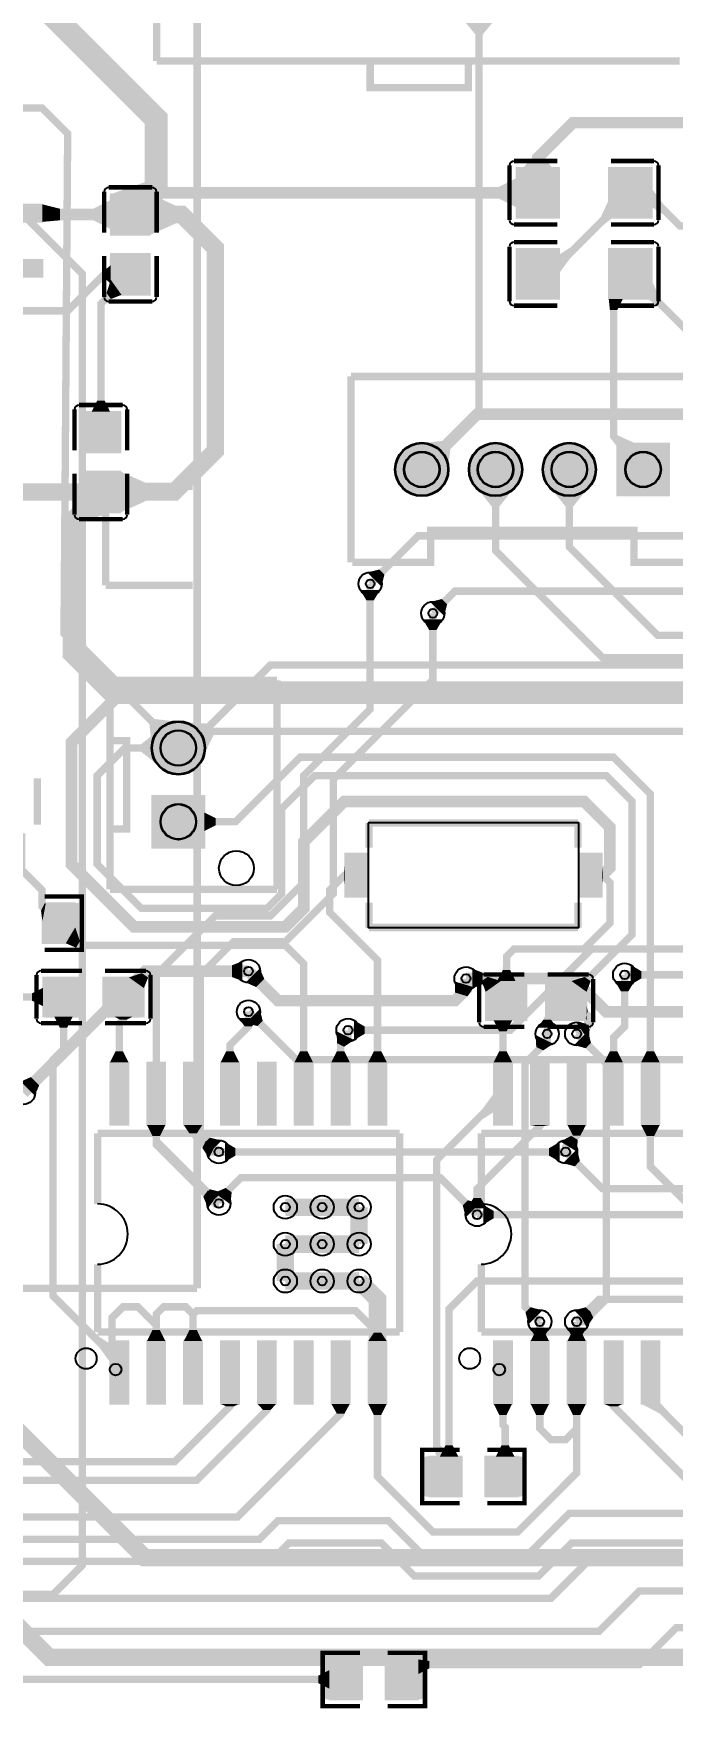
# Model space of a CAD drawing. Header units: millimetres. Extents: x -75 to 77, y -152 to 16.
# Drawn here: x -40.2 to -18.2, y -91.1 to -33.4 of the extents above; entities that cross this region are included whole.
import ezdxf

# ---------------------------------------------------------------- set-up
doc = ezdxf.new("R2010")
doc.units = ezdxf.units.MM
for name, color, linetype, true_color in [('BottomLayer', 7, 'Continuous', 0x0000ff), ('BottomSolderMaskLayer', 7, 'Continuous', 0xaa00ff), ('Document', 7, 'Continuous', 0xffffff), ('Hole', 7, 'Continuous', 0x222222), ('Inner1', 7, 'Continuous', 0x999966), ('Inner2', 7, 'Continuous', 0x008000), ('Multi-Layer', 7, 'Continuous', 0xc0c0c0), ('TopLayer', 7, 'Continuous', 0xff0000), ('TopPasteMaskLayer', 7, 'Continuous', 0x808080), ('TopSilkLayer', 7, 'Continuous', 0xffcc00), ('TopSolderMaskLayer', 7, 'Continuous', 0x800080)]:
    doc.layers.add(name, color=color, linetype=linetype, true_color=true_color)

msp = doc.modelspace()

# ---------------------------------------------------------------- hatches: boundary and pattern name
at = {"layer": 'BottomSolderMaskLayer'}
for points in [[(-27.722, -48.387, 1), (-25.872, -48.387, 1)], [(-25.182, -48.387, 1), (-23.332, -48.387, 1)], [(-22.642, -48.387, 1), (-20.792, -48.387, 1)], [(-20.102, -47.462), (-18.252, -47.462), (-18.252, -49.312), (-20.102, -49.312)], [(-36.104, -57.976, 1), (-34.254, -57.976, 1)], [(-36.104, -61.441), (-36.104, -59.59), (-34.254, -59.59), (-34.254, -61.441)]]:
    msp.add_hatch(color=256, dxfattribs=at).paths.add_polyline_path(points)
at = {"layer": 'Inner1'}
for points in [[(-28.235, -52.535), (-28.915, -52.535), (-28.702, -52.895), (-28.448, -52.895)], [(-26.076, -53.551), (-26.756, -53.551), (-26.543, -53.911), (-26.289, -53.911)], [(-19.601, -66.126), (-19.601, -65.446), (-19.241, -65.659), (-19.241, -65.913)], [(-32.857, -67.446), (-32.377, -66.965), (-32.273, -67.37), (-32.452, -67.549)], [(-29.126, -68.031), (-29.126, -67.351), (-28.766, -67.564), (-28.766, -67.818)], [(-34.171, -71.974), (-33.691, -71.493), (-34.096, -71.389), (-34.275, -71.568)], [(-33.571, -72.222), (-33.571, -71.542), (-33.211, -71.755), (-33.211, -72.009)], [(-22.055, -72.222), (-22.055, -71.542), (-22.415, -71.755), (-22.415, -72.009)], [(-21.935, -72.272), (-21.455, -71.791), (-21.351, -72.196), (-21.53, -72.376)], [(-34.171, -73.752), (-33.691, -73.271), (-34.096, -73.167), (-34.275, -73.346)], [(-33.934, -73.29), (-33.383, -73.689), (-33.343, -73.274), (-33.551, -73.123)], [(-25.281, -74.133), (-24.801, -73.652), (-25.206, -73.548), (-25.385, -73.727)], [(-24.681, -74.381), (-24.681, -73.701), (-24.321, -73.914), (-24.321, -74.168)]]:
    msp.add_hatch(color=256, dxfattribs=at).paths.add_polyline_path(points)
at = {"layer": 'Inner2'}
for points in [[(-23.761, -32.286), (-25.886, -32.285), (-24.951, -33.41), (-24.697, -33.41)], [(-25.921, -48.593), (-27.003, -47.511), (-25.979, -47.389), (-25.799, -47.569)], [(-28.666, -51.935), (-28.186, -52.416), (-28.082, -52.01), (-28.261, -51.831)], [(-26.507, -52.951), (-26.027, -53.432), (-25.923, -53.026), (-26.102, -52.847)], [(-34.973, -57.099), (-36.055, -58.181), (-36.177, -57.157), (-35.997, -56.978)], [(-35.228, -57.077), (-34.352, -58.331), (-34.052, -57.346), (-34.2, -57.135)], [(-32.977, -65.999), (-32.977, -65.319), (-33.337, -65.459), (-33.337, -65.859)], [(-32.857, -66.049), (-32.377, -65.568), (-32.221, -65.921), (-32.504, -66.204)], [(-25.062, -66.253), (-25.062, -65.573), (-24.702, -65.713), (-24.702, -66.113)], [(-25.009, -66.213), (-25.659, -66.016), (-25.655, -66.394), (-25.221, -66.525)], [(-22.27, -68.159), (-22.877, -67.854), (-22.855, -68.268), (-22.616, -68.388)], [(-21.554, -68.208), (-21.074, -67.727), (-20.97, -68.132), (-21.149, -68.311)], [(-40.605, -69.461), (-40.124, -69.942), (-39.968, -69.588), (-40.251, -69.305)], [(-23.122, -77.816), (-22.642, -77.335), (-23.047, -77.231), (-23.226, -77.41)], [(-21.122, -77.933), (-21.427, -77.326), (-21.013, -77.349), (-20.893, -77.588)]]:
    msp.add_hatch(color=256, dxfattribs=at).paths.add_polyline_path(points)
at = {"layer": 'Multi-Layer'}
for points in [[(-27.697, -48.387, 1), (-25.897, -48.387, 1)], [(-25.157, -48.387, 1), (-23.357, -48.387, 1)], [(-22.617, -48.387, 1), (-20.817, -48.387, 1)], [(-20.077, -47.487), (-18.277, -47.487), (-18.277, -49.287), (-20.077, -49.287)], [(-36.079, -57.976, 1), (-34.279, -57.976, 1)], [(-36.079, -61.416), (-36.079, -59.616), (-34.279, -59.616), (-34.279, -61.416)]]:
    msp.add_hatch(color=256, dxfattribs=at).paths.add_polyline_path(points)
at = {"layer": 'TopLayer'}
for points in [[(-22.059, -39.726), (-22.059, -37.998), (-23.544, -37.998), (-23.544, -39.726)], [(-22.302, -37.998), (-23.302, -37.998), (-23.002, -37.661), (-22.602, -37.661)], [(-20.359, -39.726), (-20.359, -37.998), (-18.874, -37.998), (-18.874, -39.726)], [(-37.489, -38.905), (-36.155, -40.315), (-35.701, -39.048), (-36.251, -38.467)], [(-23.544, -38.362), (-23.544, -39.362), (-24.144, -39.062), (-24.144, -38.662)], [(-37.505, -40.11), (-37.505, -39.11), (-38.105, -39.41), (-38.105, -39.81)], [(-36.155, -40.315), (-37.505, -40.315), (-37.505, -38.905), (-36.155, -38.905)], [(-36.784, -38.905), (-36.155, -39.683), (-35.956, -39.018), (-36.224, -38.721)], [(-36.155, -38.905), (-36.155, -40.315), (-35.255, -39.911), (-35.255, -39.311)], [(-20.239, -39.726), (-20.359, -39.103), (-20.632, -39.698), (-20.574, -39.999)], [(-18.874, -38.721), (-18.874, -39.356), (-18.493, -39.599), (-18.493, -39.239)], [(-39.856, -39.863), (-40.856, -39.863), (-40.856, -39.263), (-39.856, -39.263)], [(-39.856, -39.263), (-39.856, -39.863), (-39.256, -39.81), (-39.256, -39.41)], [(-36.155, -40.965), (-37.505, -40.965), (-37.505, -42.375), (-36.155, -42.375)], [(-22.059, -42.52), (-22.059, -40.792), (-23.544, -40.792), (-23.544, -42.52)], [(-22.059, -41.622), (-22.059, -40.987), (-21.678, -40.744), (-21.678, -41.103)], [(-20.359, -42.52), (-20.359, -40.792), (-18.874, -40.792), (-18.874, -42.52)], [(-39.856, -41.763), (-40.856, -41.763), (-40.856, -41.163), (-39.856, -41.163)], [(-37.505, -41.353), (-37.505, -41.988), (-37.733, -41.797), (-37.733, -41.543)], [(-37.136, -42.375), (-37.505, -41.858), (-37.65, -42.311), (-37.501, -42.52)], [(-18.874, -41.897), (-18.994, -42.52), (-18.659, -42.793), (-18.601, -42.492)], [(-19.876, -42.52), (-20.359, -42.52), (-20.32, -42.901), (-20.066, -42.901)], [(-37.529, -46.398), (-38.164, -46.398), (-37.973, -46.017), (-37.719, -46.017)], [(-38.521, -47.808), (-37.171, -47.808), (-37.171, -46.398), (-38.521, -46.398)], [(-20.077, -47.594), (-19.451, -47.487), (-20.04, -47.218), (-20.283, -47.334)], [(-38.521, -48.458), (-37.171, -48.458), (-37.171, -49.868), (-38.521, -49.868)], [(-37.171, -48.458), (-37.171, -49.868), (-36.271, -49.462), (-36.271, -48.862)], [(-37.541, -49.868), (-38.521, -48.732), (-38.844, -49.736), (-38.451, -50.191)], [(-23.492, -48.861), (-25.022, -48.861), (-24.384, -49.671), (-24.13, -49.671)], [(-20.952, -48.861), (-22.482, -48.861), (-21.844, -49.671), (-21.59, -49.671)], [(-34.414, -58.45), (-35.095, -57.08), (-34.092, -57.277), (-33.966, -57.531)], [(-35.653, -58.741), (-35.653, -57.211), (-36.463, -57.849), (-36.463, -58.103)], [(-34.279, -60.198), (-34.279, -60.833), (-33.898, -60.643), (-33.898, -60.389)], [(-29.444, -61.607), (-28.644, -61.607), (-28.644, -63.107), (-29.444, -63.107)], [(-21.394, -61.607), (-20.594, -61.607), (-20.594, -63.107), (-21.394, -63.107)], [(-29.444, -62.675), (-29.444, -62.04), (-29.464, -62.23), (-29.464, -62.484)], [(-20.594, -61.857), (-20.594, -62.857), (-20.574, -62.557), (-20.574, -62.157)], [(-20.594, -62.04), (-20.594, -62.675), (-20.574, -62.484), (-20.574, -62.23)], [(-39.859, -63.943), (-39.741, -63.32), (-39.788, -63.333), (-39.907, -63.574)], [(-39.859, -64.697), (-39.859, -63.32), (-38.727, -63.32), (-38.727, -64.697)], [(-38.727, -64.152), (-39.053, -64.697), (-38.703, -64.854), (-38.569, -64.63)], [(-36.882, -65.873), (-36.365, -66.242), (-36.22, -65.878), (-36.43, -65.728)], [(-32.977, -65.999), (-32.977, -65.319), (-33.337, -65.532), (-33.337, -65.786)], [(-25.062, -66.253), (-25.062, -65.573), (-24.702, -65.786), (-24.702, -66.04)], [(-23.567, -66), (-24.202, -66), (-24.008, -65.619), (-23.754, -65.619)], [(-39.835, -66.866), (-39.835, -66.231), (-40.216, -66.421), (-40.216, -66.675)], [(-38.425, -65.873), (-38.425, -67.223), (-39.835, -67.223), (-39.835, -65.873)], [(-37.775, -65.873), (-37.775, -67.223), (-36.365, -67.223), (-36.365, -65.873)], [(-24.595, -66.369), (-24.078, -66), (-24.531, -65.855), (-24.74, -66.005)], [(-23.185, -67.35), (-23.185, -66), (-24.595, -66), (-24.595, -67.35)], [(-22.535, -67.35), (-22.535, -66), (-21.125, -66), (-21.125, -67.35)], [(-21.641, -66), (-21.125, -66.371), (-20.98, -66.006), (-21.189, -65.855)], [(-19.472, -65.997), (-20.152, -65.997), (-19.939, -66.357), (-19.685, -66.357)], [(-21.125, -67.185), (-21.125, -66.836), (-21.082, -67.03), (-21.125, -67.185)], [(-38.814, -67.223), (-39.449, -67.223), (-39.258, -67.604), (-39.004, -67.604)], [(-37.388, -67.223), (-36.753, -67.223), (-36.943, -67.324), (-37.197, -67.324)], [(-32.426, -67.267), (-33.106, -67.267), (-32.893, -67.564), (-32.639, -67.564)], [(-24.321, -67.35), (-23.686, -67.35), (-23.876, -67.731), (-24.13, -67.731)], [(-22.139, -67.607), (-22.819, -67.607), (-22.606, -67.325), (-22.352, -67.325)], [(-21.099, -67.984), (-21.476, -67.418), (-21.152, -67.458), (-21.012, -67.67)], [(-21.125, -67.35), (-21.153, -67.288), (-21.125, -67.185), (-21.125, -67.35)], [(-29.127, -68.032), (-29.735, -67.728), (-29.711, -68.139), (-29.471, -68.259)], [(-37.529, -68.796), (-36.894, -68.796), (-37.084, -68.415), (-37.338, -68.415)], [(-33.719, -68.796), (-33.084, -68.796), (-33.274, -68.415), (-33.528, -68.415)], [(-31.179, -68.796), (-30.544, -68.796), (-30.734, -68.415), (-30.988, -68.415)], [(-29.909, -68.796), (-29.274, -68.796), (-29.464, -68.415), (-29.718, -68.415)], [(-28.639, -68.796), (-28.004, -68.796), (-28.194, -68.415), (-28.448, -68.415)], [(-24.321, -68.796), (-23.686, -68.796), (-23.876, -68.415), (-24.13, -68.415)], [(-20.511, -68.796), (-19.876, -68.796), (-20.066, -68.415), (-20.32, -68.415)], [(-19.241, -68.796), (-18.606, -68.796), (-18.796, -68.415), (-19.05, -68.415)], [(-37.529, -68.796), (-36.894, -68.796), (-36.894, -70.956), (-37.529, -70.956)], [(-36.259, -68.796), (-35.624, -68.796), (-35.624, -70.956), (-36.259, -70.956)], [(-34.989, -68.796), (-34.354, -68.796), (-34.354, -70.956), (-34.989, -70.956)], [(-33.719, -68.796), (-33.084, -68.796), (-33.084, -70.956), (-33.719, -70.956)], [(-32.449, -68.796), (-31.814, -68.796), (-31.814, -70.956), (-32.449, -70.956)], [(-31.179, -68.796), (-30.544, -68.796), (-30.544, -70.956), (-31.179, -70.956)], [(-29.909, -68.796), (-29.274, -68.796), (-29.274, -70.956), (-29.909, -70.956)], [(-28.639, -68.796), (-28.004, -68.796), (-28.004, -70.956), (-28.639, -70.956)], [(-24.321, -68.796), (-23.686, -68.796), (-23.686, -70.956), (-24.321, -70.956)], [(-23.051, -68.796), (-22.416, -68.796), (-22.416, -70.956), (-23.051, -70.956)], [(-21.781, -68.796), (-21.146, -68.796), (-21.146, -70.956), (-21.781, -70.956)], [(-20.511, -68.796), (-19.876, -68.796), (-19.876, -70.956), (-20.511, -70.956)], [(-19.241, -68.796), (-18.606, -68.796), (-18.606, -70.956), (-19.241, -70.956)], [(-24.321, -70.511), (-24.321, -69.876), (-24.702, -70.395), (-24.702, -70.754)], [(-35.624, -70.956), (-36.259, -70.956), (-36.068, -71.337), (-35.814, -71.337)], [(-34.354, -70.956), (-34.989, -70.956), (-34.798, -71.247), (-34.544, -71.247)], [(-22.416, -70.956), (-23.051, -70.956), (-22.86, -70.993), (-22.606, -70.993)], [(-21.146, -70.956), (-21.781, -70.956), (-21.59, -71.318), (-21.336, -71.318)], [(-18.606, -70.956), (-19.241, -70.956), (-19.05, -71.337), (-18.796, -71.337)], [(-33.818, -71.484), (-34.123, -72.091), (-34.352, -71.746), (-34.232, -71.507)], [(-22.022, -71.524), (-21.444, -71.883), (-21.432, -71.466), (-21.654, -71.329)], [(-33.753, -73.261), (-34.152, -73.812), (-34.32, -73.429), (-34.169, -73.221)], [(-24.552, -73.83), (-25.232, -73.83), (-25.019, -73.47), (-24.765, -73.47)], [(-21.554, -77.335), (-21.074, -77.816), (-20.97, -77.41), (-21.149, -77.231)], [(-22.393, -77.935), (-23.073, -77.935), (-22.86, -78.295), (-22.606, -78.295)], [(-21.123, -77.935), (-21.803, -77.935), (-21.59, -78.295), (-21.336, -78.295)], [(-37.529, -79.121), (-37.529, -78.486), (-37.91, -78.243), (-37.91, -78.602)], [(-37.529, -78.396), (-36.894, -78.396), (-36.894, -80.556), (-37.529, -80.556)], [(-36.259, -78.396), (-35.624, -78.396), (-35.814, -78.015), (-36.068, -78.015)], [(-36.259, -78.396), (-35.624, -78.396), (-35.814, -78.015), (-36.068, -78.015)], [(-36.259, -78.396), (-35.624, -78.396), (-35.624, -80.556), (-36.259, -80.556)], [(-34.989, -78.396), (-34.354, -78.396), (-34.544, -78.015), (-34.798, -78.015)], [(-34.989, -78.396), (-34.354, -78.396), (-34.354, -80.556), (-34.989, -80.556)], [(-33.719, -78.396), (-33.084, -78.396), (-33.084, -80.556), (-33.719, -80.556)], [(-32.449, -78.396), (-31.814, -78.396), (-31.814, -80.556), (-32.449, -80.556)], [(-31.179, -78.396), (-30.544, -78.396), (-30.544, -80.556), (-31.179, -80.556)], [(-29.909, -78.396), (-29.274, -78.396), (-29.274, -80.556), (-29.909, -80.556)], [(-28.639, -78.396), (-28.004, -78.396), (-28.194, -78.105), (-28.448, -78.105)], [(-28.639, -78.396), (-28.004, -78.396), (-28.004, -80.556), (-28.639, -80.556)], [(-24.321, -78.396), (-23.686, -78.396), (-23.686, -80.556), (-24.321, -80.556)], [(-23.051, -78.396), (-22.416, -78.396), (-22.606, -78.015), (-22.86, -78.015)], [(-23.051, -78.396), (-22.416, -78.396), (-22.416, -80.556), (-23.051, -80.556)], [(-21.781, -78.396), (-21.146, -78.396), (-21.336, -78.015), (-21.59, -78.015)], [(-21.781, -78.396), (-21.146, -78.396), (-21.146, -80.556), (-21.781, -80.556)], [(-20.511, -78.396), (-19.876, -78.396), (-19.876, -80.556), (-20.511, -80.556)], [(-19.241, -78.396), (-18.606, -78.396), (-18.606, -80.556), (-19.241, -80.556)], [(-33.084, -80.556), (-33.719, -80.556), (-33.528, -80.645), (-33.274, -80.645)], [(-31.814, -80.556), (-32.449, -80.556), (-32.258, -80.772), (-32.004, -80.772)], [(-29.274, -80.556), (-29.909, -80.556), (-29.718, -80.899), (-29.464, -80.899)], [(-28.004, -80.556), (-28.639, -80.556), (-28.448, -80.937), (-28.194, -80.937)], [(-23.686, -80.556), (-24.321, -80.556), (-24.13, -80.937), (-23.876, -80.937)], [(-22.416, -80.556), (-23.051, -80.556), (-22.86, -80.937), (-22.606, -80.937)], [(-21.146, -80.556), (-21.781, -80.556), (-21.59, -80.937), (-21.336, -80.937)], [(-21.146, -80.556), (-21.781, -80.556), (-21.59, -80.937), (-21.336, -80.937)], [(-19.876, -80.556), (-20.511, -80.556), (-20.32, -80.645), (-20.066, -80.645)], [(-18.606, -80.504), (-19.238, -80.556), (-18.607, -80.887), (-18.275, -80.86)], [(-25.419, -82.37), (-25.419, -83.747), (-26.552, -83.747), (-26.552, -82.37)], [(-26.279, -82.37), (-25.644, -82.37), (-26.109, -82.042), (-26.379, -82.132)], [(-26.176, -82.37), (-25.541, -82.37), (-25.731, -81.989), (-25.985, -81.989)], [(-24.619, -82.37), (-24.619, -83.747), (-23.487, -83.747), (-23.487, -82.37)], [(-23.608, -82.37), (-24.243, -82.37), (-24.053, -81.989), (-23.799, -81.989)], [(-28.848, -90.732), (-28.848, -89.355), (-29.981, -89.355), (-29.981, -90.732)], [(-28.048, -90.732), (-28.048, -89.355), (-26.916, -89.355), (-26.916, -90.732)], [(-26.915, -89.355), (-26.915, -89.853), (-26.534, -89.662), (-26.534, -89.408)], [(-29.981, -89.726), (-29.981, -90.361), (-30.362, -90.17), (-30.362, -89.916)]]:
    msp.add_hatch(color=256, dxfattribs=at).paths.add_polyline_path(points)
at = {"layer": 'TopPasteMaskLayer'}
for points in [[(-22.059, -39.626), (-22.059, -39.256), (-22.159, -39.156), (-22.464, -39.156), (-22.564, -39.056), (-22.564, -38.668), (-22.464, -38.568), (-22.159, -38.568), (-22.059, -38.468), (-22.059, -38.098), (-22.159, -37.998), (-23.444, -37.998), (-23.544, -38.098), (-23.544, -39.626), (-23.444, -39.726), (-22.159, -39.726)], [(-20.359, -39.626), (-20.359, -39.256), (-20.259, -39.156), (-19.954, -39.156), (-19.854, -39.056), (-19.854, -38.668), (-19.954, -38.568), (-20.259, -38.568), (-20.359, -38.468), (-20.359, -38.098), (-20.259, -37.998), (-18.974, -37.998), (-18.874, -38.098), (-18.874, -39.626), (-18.974, -39.726), (-20.259, -39.726)], [(-36.21, -40.165), (-36.63, -40.165), (-36.63, -39.72), (-37.08, -39.72), (-37.08, -40.16), (-37.49, -40.165), (-37.54, -40.115), (-37.54, -38.965), (-37.49, -38.915), (-36.21, -38.915), (-36.16, -38.965), (-36.16, -40.115)], [(-39.856, -39.863), (-40.856, -39.863), (-40.856, -39.263), (-39.856, -39.263)], [(-22.059, -42.42), (-22.059, -42.05), (-22.159, -41.95), (-22.464, -41.95), (-22.564, -41.85), (-22.564, -41.462), (-22.464, -41.362), (-22.159, -41.362), (-22.059, -41.262), (-22.059, -40.892), (-22.159, -40.792), (-23.444, -40.792), (-23.544, -40.892), (-23.544, -42.42), (-23.444, -42.52), (-22.159, -42.52)], [(-20.359, -42.42), (-20.359, -42.05), (-20.259, -41.95), (-19.954, -41.95), (-19.854, -41.85), (-19.854, -41.462), (-19.954, -41.362), (-20.259, -41.362), (-20.359, -41.262), (-20.359, -40.892), (-20.259, -40.792), (-18.974, -40.792), (-18.874, -40.892), (-18.874, -42.42), (-18.974, -42.52), (-20.259, -42.52)], [(-39.856, -41.763), (-40.856, -41.763), (-40.856, -41.163), (-39.856, -41.163)], [(-36.21, -42.315), (-37.49, -42.315), (-37.54, -42.265), (-37.54, -41.115), (-37.49, -41.065), (-37.08, -41.06), (-37.08, -41.51), (-36.63, -41.51), (-36.63, -41.07), (-36.21, -41.065), (-36.16, -41.115), (-36.16, -42.265)], [(-38.466, -46.458), (-37.186, -46.458), (-37.136, -46.508), (-37.136, -47.658), (-37.186, -47.708), (-37.596, -47.713), (-37.596, -47.263), (-38.046, -47.263), (-38.046, -47.703), (-38.466, -47.708), (-38.516, -47.658), (-38.516, -46.508)], [(-38.466, -48.608), (-38.046, -48.608), (-38.046, -49.053), (-37.596, -49.053), (-37.596, -48.613), (-37.186, -48.608), (-37.136, -48.658), (-37.136, -49.808), (-37.186, -49.858), (-38.466, -49.858), (-38.516, -49.808), (-38.516, -48.658)], [(-29.444, -61.607), (-28.644, -61.607), (-28.644, -63.107), (-29.444, -63.107)], [(-21.394, -61.607), (-20.594, -61.607), (-20.594, -63.107), (-21.394, -63.107)], [(-39.809, -64.648), (-39.809, -64.228), (-39.364, -64.228), (-39.364, -63.778), (-39.804, -63.778), (-39.809, -63.368), (-39.759, -63.318), (-38.609, -63.318), (-38.559, -63.368), (-38.559, -64.648), (-38.609, -64.698), (-39.759, -64.698)], [(-38.575, -65.928), (-38.575, -66.348), (-39.02, -66.348), (-39.02, -66.798), (-38.58, -66.798), (-38.575, -67.208), (-38.625, -67.258), (-39.775, -67.258), (-39.825, -67.208), (-39.825, -65.928), (-39.775, -65.878), (-38.625, -65.878)], [(-36.425, -65.928), (-36.425, -67.208), (-36.475, -67.258), (-37.625, -67.258), (-37.675, -67.208), (-37.68, -66.798), (-37.23, -66.798), (-37.23, -66.348), (-37.67, -66.348), (-37.675, -65.928), (-37.625, -65.878), (-36.475, -65.878)], [(-24.535, -67.295), (-24.535, -66.015), (-24.485, -65.965), (-23.335, -65.965), (-23.285, -66.015), (-23.28, -66.425), (-23.73, -66.425), (-23.73, -66.875), (-23.29, -66.875), (-23.285, -67.295), (-23.335, -67.345), (-24.485, -67.345)], [(-22.385, -67.295), (-22.385, -66.875), (-21.94, -66.875), (-21.94, -66.425), (-22.38, -66.425), (-22.385, -66.015), (-22.335, -65.965), (-21.185, -65.965), (-21.135, -66.015), (-21.135, -67.295), (-21.185, -67.345), (-22.335, -67.345)], [(-37.529, -68.796), (-36.894, -68.796), (-36.894, -70.956), (-37.529, -70.956)], [(-36.259, -68.796), (-35.624, -68.796), (-35.624, -70.956), (-36.259, -70.956)], [(-34.989, -68.796), (-34.354, -68.796), (-34.354, -70.956), (-34.989, -70.956)], [(-33.719, -68.796), (-33.084, -68.796), (-33.084, -70.956), (-33.719, -70.956)], [(-32.449, -68.796), (-31.814, -68.796), (-31.814, -70.956), (-32.449, -70.956)], [(-31.179, -68.796), (-30.544, -68.796), (-30.544, -70.956), (-31.179, -70.956)], [(-29.909, -68.796), (-29.274, -68.796), (-29.274, -70.956), (-29.909, -70.956)], [(-28.639, -68.796), (-28.004, -68.796), (-28.004, -70.956), (-28.639, -70.956)], [(-24.321, -68.796), (-23.686, -68.796), (-23.686, -70.956), (-24.321, -70.956)], [(-23.051, -68.796), (-22.416, -68.796), (-22.416, -70.956), (-23.051, -70.956)], [(-21.781, -68.796), (-21.146, -68.796), (-21.146, -70.956), (-21.781, -70.956)], [(-20.511, -68.796), (-19.876, -68.796), (-19.876, -70.956), (-20.511, -70.956)], [(-19.241, -68.796), (-18.606, -68.796), (-18.606, -70.956), (-19.241, -70.956)], [(-37.529, -78.396), (-36.894, -78.396), (-36.894, -80.556), (-37.529, -80.556)], [(-36.259, -78.396), (-35.624, -78.396), (-35.624, -80.556), (-36.259, -80.556)], [(-34.989, -78.396), (-34.354, -78.396), (-34.354, -80.556), (-34.989, -80.556)], [(-33.719, -78.396), (-33.084, -78.396), (-33.084, -80.556), (-33.719, -80.556)], [(-32.449, -78.396), (-31.814, -78.396), (-31.814, -80.556), (-32.449, -80.556)], [(-31.179, -78.396), (-30.544, -78.396), (-30.544, -80.556), (-31.179, -80.556)], [(-29.909, -78.396), (-29.274, -78.396), (-29.274, -80.556), (-29.909, -80.556)], [(-28.639, -78.396), (-28.004, -78.396), (-28.004, -80.556), (-28.639, -80.556)], [(-24.321, -78.396), (-23.686, -78.396), (-23.686, -80.556), (-24.321, -80.556)], [(-23.051, -78.396), (-22.416, -78.396), (-22.416, -80.556), (-23.051, -80.556)], [(-21.781, -78.396), (-21.146, -78.396), (-21.146, -80.556), (-21.781, -80.556)], [(-20.511, -78.396), (-19.876, -78.396), (-19.876, -80.556), (-20.511, -80.556)], [(-19.241, -78.396), (-18.606, -78.396), (-18.606, -80.556), (-19.241, -80.556)], [(-25.469, -82.418), (-25.469, -82.838), (-25.914, -82.838), (-25.914, -83.288), (-25.474, -83.288), (-25.469, -83.698), (-25.519, -83.748), (-26.669, -83.748), (-26.719, -83.698), (-26.719, -82.418), (-26.669, -82.368), (-25.519, -82.368)], [(-23.319, -82.418), (-23.319, -83.698), (-23.369, -83.748), (-24.519, -83.748), (-24.569, -83.698), (-24.574, -83.288), (-24.124, -83.288), (-24.124, -82.838), (-24.564, -82.838), (-24.569, -82.418), (-24.519, -82.368), (-23.369, -82.368)], [(-30.148, -90.683), (-30.148, -89.403), (-30.098, -89.353), (-28.948, -89.353), (-28.898, -89.403), (-28.893, -89.813), (-29.343, -89.813), (-29.343, -90.263), (-28.903, -90.263), (-28.898, -90.683), (-28.948, -90.733), (-30.098, -90.733)], [(-27.998, -90.683), (-27.998, -90.263), (-27.553, -90.263), (-27.553, -89.813), (-27.993, -89.813), (-27.998, -89.403), (-27.948, -89.353), (-26.798, -89.353), (-26.748, -89.403), (-26.748, -90.683), (-26.798, -90.733), (-27.948, -90.733)]]:
    msp.add_hatch(color=256, dxfattribs=at).paths.add_polyline_path(points)
at = {"layer": 'TopSolderMaskLayer'}
for points in [[(-22.034, -39.751), (-22.034, -37.973), (-23.569, -37.973), (-23.569, -39.751)], [(-20.384, -39.751), (-20.384, -37.973), (-18.849, -37.973), (-18.849, -39.751)], [(-39.831, -39.889), (-40.881, -39.889), (-40.881, -39.238), (-39.831, -39.238)], [(-36.131, -40.342), (-37.529, -40.342), (-37.529, -38.879), (-36.131, -38.879)], [(-36.131, -40.939), (-37.529, -40.939), (-37.529, -42.402), (-36.131, -42.402)], [(-22.034, -42.545), (-22.034, -40.767), (-23.569, -40.767), (-23.569, -42.545)], [(-20.384, -42.545), (-20.384, -40.767), (-18.849, -40.767), (-18.849, -42.545)], [(-39.831, -41.788), (-40.881, -41.788), (-40.881, -41.138), (-39.831, -41.138)], [(-38.545, -47.835), (-37.147, -47.835), (-37.147, -46.372), (-38.545, -46.372)], [(-27.722, -48.387, 1), (-25.872, -48.387, 1)], [(-25.182, -48.387, 1), (-23.332, -48.387, 1)], [(-22.642, -48.387, 1), (-20.792, -48.387, 1)], [(-20.102, -47.462), (-18.252, -47.462), (-18.252, -49.312), (-20.102, -49.312)], [(-38.545, -48.432), (-37.147, -48.432), (-37.147, -49.895), (-38.545, -49.895)], [(-36.104, -57.976, 1), (-34.254, -57.976, 1)], [(-36.104, -61.441), (-36.104, -59.59), (-34.254, -59.59), (-34.254, -61.441)], [(-29.469, -61.582), (-28.619, -61.582), (-28.619, -63.133), (-29.469, -63.133)], [(-21.419, -61.582), (-20.569, -61.582), (-20.569, -63.133), (-21.419, -63.133)], [(-39.884, -64.722), (-39.884, -63.294), (-38.701, -63.294), (-38.701, -64.722)], [(-38.4, -65.848), (-38.4, -67.249), (-39.86, -67.249), (-39.86, -65.848)], [(-37.8, -65.848), (-37.8, -67.249), (-36.34, -67.249), (-36.34, -65.848)], [(-23.16, -67.376), (-23.16, -65.975), (-24.62, -65.975), (-24.62, -67.376)], [(-22.56, -67.376), (-22.56, -65.975), (-21.1, -65.975), (-21.1, -67.376)], [(-37.554, -68.771), (-36.868, -68.771), (-36.868, -70.982), (-37.554, -70.982)], [(-36.284, -68.771), (-35.598, -68.771), (-35.598, -70.982), (-36.284, -70.982)], [(-35.014, -68.771), (-34.328, -68.771), (-34.328, -70.982), (-35.014, -70.982)], [(-33.744, -68.771), (-33.058, -68.771), (-33.058, -70.982), (-33.744, -70.982)], [(-32.474, -68.771), (-31.788, -68.771), (-31.788, -70.982), (-32.474, -70.982)], [(-31.204, -68.771), (-30.518, -68.771), (-30.518, -70.982), (-31.204, -70.982)], [(-29.934, -68.771), (-29.248, -68.771), (-29.248, -70.982), (-29.934, -70.982)], [(-28.664, -68.771), (-27.978, -68.771), (-27.978, -70.982), (-28.664, -70.982)], [(-24.346, -68.771), (-23.66, -68.771), (-23.66, -70.982), (-24.346, -70.982)], [(-23.076, -68.771), (-22.39, -68.771), (-22.39, -70.982), (-23.076, -70.982)], [(-21.806, -68.771), (-21.12, -68.771), (-21.12, -70.982), (-21.806, -70.982)], [(-20.536, -68.771), (-19.85, -68.771), (-19.85, -70.982), (-20.536, -70.982)], [(-19.266, -68.771), (-18.58, -68.771), (-18.58, -70.982), (-19.266, -70.982)], [(-37.554, -78.371), (-36.868, -78.371), (-36.868, -80.582), (-37.554, -80.582)], [(-36.284, -78.371), (-35.598, -78.371), (-35.598, -80.582), (-36.284, -80.582)], [(-35.014, -78.371), (-34.328, -78.371), (-34.328, -80.582), (-35.014, -80.582)], [(-33.744, -78.371), (-33.058, -78.371), (-33.058, -80.582), (-33.744, -80.582)], [(-32.474, -78.371), (-31.788, -78.371), (-31.788, -80.582), (-32.474, -80.582)], [(-31.204, -78.371), (-30.518, -78.371), (-30.518, -80.582), (-31.204, -80.582)], [(-29.934, -78.371), (-29.248, -78.371), (-29.248, -80.582), (-29.934, -80.582)], [(-28.664, -78.371), (-27.978, -78.371), (-27.978, -80.582), (-28.664, -80.582)], [(-24.346, -78.371), (-23.66, -78.371), (-23.66, -80.582), (-24.346, -80.582)], [(-23.076, -78.371), (-22.39, -78.371), (-22.39, -80.582), (-23.076, -80.582)], [(-21.806, -78.371), (-21.12, -78.371), (-21.12, -80.582), (-21.806, -80.582)], [(-20.536, -78.371), (-19.85, -78.371), (-19.85, -80.582), (-20.536, -80.582)], [(-19.266, -78.371), (-18.58, -78.371), (-18.58, -80.582), (-19.266, -80.582)], [(-25.394, -82.344), (-25.394, -83.772), (-26.577, -83.772), (-26.577, -82.344)], [(-24.644, -82.344), (-24.644, -83.772), (-23.461, -83.772), (-23.461, -82.344)], [(-28.823, -90.757), (-28.823, -89.329), (-30.006, -89.329), (-30.006, -90.757)], [(-28.073, -90.757), (-28.073, -89.329), (-26.89, -89.329), (-26.89, -90.757)]]:
    msp.add_hatch(color=256, dxfattribs=at).paths.add_polyline_path(points)

# ---------------------------------------------------------------- linework, layer by layer
at = {"layer": 'BottomLayer'}
for points, const_width in [([(-26.797, -48.387), (-24.892, -46.482), (-15.748, -46.482)], 0.4), ([(-48.425, -73.762), (-36.335, -85.852), (48.514, -85.852), (49.911, -84.455), (49.911, -80.518), (48.895, -79.502), (48.514, -79.502)], 0.6)]:
    msp.add_lwpolyline(points, dxfattribs=dict(at, const_width=const_width))
at = {"layer": 'BottomSolderMaskLayer'}
for centre, radius in [((-26.797, -48.387), 0.925), ((-26.797, -48.387), 0.617), ((-24.257, -48.387), 0.925), ((-24.257, -48.387), 0.617), ((-21.717, -48.387), 0.925), ((-21.717, -48.387), 0.617), ((-19.177, -48.387), 0.617), ((-35.179, -57.976), 0.925), ((-35.179, -57.976), 0.617), ((-35.179, -60.516), 0.617)]:
    msp.add_circle(centre, radius, dxfattribs=at)
at = {"layer": 'Document'}
for centre in [(-37.338, -79.375), (-24.13, -79.375)]:
    msp.add_circle(centre, 0.2, dxfattribs=at)
at = {"layer": 'Hole'}
for centre in [(-28.575, -52.324), (-26.416, -53.34), (-32.766, -65.659), (-25.273, -65.913), (-19.812, -65.786), (-32.766, -67.056), (-29.337, -67.691), (-22.479, -67.818), (-21.463, -67.818), (-33.782, -71.882), (-21.844, -71.882), (-33.782, -73.66), (-31.496, -73.787), (-30.226, -73.787), (-28.956, -73.787), (-24.892, -74.041), (-31.496, -75.057), (-30.226, -75.057), (-28.956, -75.057), (-31.496, -76.327), (-30.226, -76.327), (-28.956, -76.327), (-22.733, -77.724), (-21.463, -77.724)]:
    msp.add_circle(centre, 0.152, dxfattribs=at)
at = {"layer": 'Inner1', "const_width": 0.254}
for points in [[(-42.418, -37.719), (-38.481, -41.656), (-38.481, -86.106), (-39.484, -87.109), (-44.564, -87.109), (-46.482, -89.027), (-46.482, -98.933), (-45.72, -99.695), (-44.196, -99.695)], [(-28.575, -52.324), (-28.575, -56.642), (-30.861, -58.928), (-30.861, -62.611), (-32.004, -63.754), (-33.909, -63.754), (-35.941, -65.786), (-35.941, -71.501), (-33.782, -73.66)], [(-26.416, -53.34), (-26.416, -55.626), (-29.845, -59.055), (-29.845, -62.992), (-31.496, -64.643), (-33.274, -64.643), (-34.417, -65.786), (-34.417, -71.247), (-33.782, -71.882)], [(35.179, -67.564), (33.401, -65.786), (-3.556, -65.786), (-5.08, -67.31), (-5.08, -71.12), (-5.969, -72.009), (-11.557, -72.009), (-11.938, -71.628), (-11.938, -65.659), (-12.7, -64.897), (-20.955, -64.897), (-23.749, -67.691), (-29.337, -67.691)], [(-19.812, -65.786), (-13.335, -65.786)], [(-32.766, -67.056), (-31.115, -68.707), (-14.986, -68.707), (-13.335, -67.056), (-13.335, -66.929)], [(-33.782, -71.882), (-21.844, -71.882)], [(11.176, -83.693), (9.271, -81.788), (5.461, -81.788), (-3.175, -73.152), (-20.574, -73.152), (-21.844, -71.882)], [(-24.892, -74.041), (-26.162, -72.771), (-33.02, -72.771), (-33.782, -73.533), (-33.782, -73.66)], [(12.7, -89.281), (11.811, -89.281), (-3.429, -74.041), (-24.892, -74.041)]]:
    msp.add_lwpolyline(points, dxfattribs=at)
at = {"layer": 'Inner2'}
for points, const_width in [([(-26.797, -48.387), (-24.824, -46.414), (-24.824, -31.628)], 0.254), ([(-35.179, -57.976), (-39.116, -54.039), (-38.989, -36.83), (-39.878, -35.941), (-48.425, -35.966)], 0.254), ([(36.576, -58.674), (27.686, -58.674), (19.685, -50.673), (-26.924, -50.673), (-28.575, -52.324)], 0.254), ([(38.481, -58.674), (38.481, -58.928), (37.719, -59.69), (24.511, -59.69), (17.399, -52.578), (-25.654, -52.578), (-26.416, -53.34)], 0.254), ([(-10.668, -57.976), (-13.526, -55.118), (-32.004, -55.118), (-34.862, -57.976), (-35.179, -57.976)], 0.254), ([(-25.273, -65.913), (-21.59, -65.913), (-20.447, -67.056), (-17.018, -67.056), (-13.462, -63.5), (51.181, -63.5), (55.753, -68.072), (65.913, -68.072), (67.31, -69.469), (67.31, -71.247), (66.802, -71.755), (58.674, -71.755), (57.404, -70.485), (54.356, -70.485), (50.546, -66.675), (4.826, -66.675), (4.191, -67.31), (4.191, -87.122), (3.048, -88.265), (-0.127, -88.265), (-1.397, -89.535), (-1.397, -93.218)], 0.4), ([(-40.513, -69.85), (-36.322, -65.659), (-32.766, -65.659)], 0.4), ([(-32.766, -65.659), (-31.75, -66.675), (-25.654, -66.675), (-25.273, -66.294), (-25.273, -65.913)], 0.4), ([(-22.733, -77.724), (-23.241, -77.216), (-23.241, -68.834), (-22.479, -68.072), (-22.479, -67.818)], 0.254), ([(-21.463, -67.818), (-20.447, -68.834), (-20.447, -76.962), (-21.209, -77.724), (-21.463, -77.724)], 0.254), ([(-3.937, -93.218), (-3.937, -92.837), (-7.493, -89.281), (-39.624, -89.281), (-51.308, -77.597), (-51.308, -71.374), (-53.112, -69.571), (-53.937, -69.571)], 0.6)]:
    msp.add_lwpolyline(points, dxfattribs=dict(at, const_width=const_width))
at = {"layer": 'Multi-Layer'}
msp.add_lwpolyline([(-28.644, -60.557), (-28.644, -64.157), (-21.394, -64.157), (-21.394, -60.557)], close=True, dxfattribs=at)
for centre, radius in [((-26.797, -48.387), 0.9), ((-26.797, -48.387), 0.6), ((-24.257, -48.387), 0.9), ((-24.257, -48.387), 0.6), ((-21.717, -48.387), 0.9), ((-21.717, -48.387), 0.6), ((-19.177, -48.387), 0.6), ((-28.575, -52.324), 0.4), ((-26.416, -53.34), 0.4), ((-35.179, -57.976), 0.9), ((-35.179, -57.976), 0.6), ((-35.179, -60.516), 0.6), ((-33.179, -62.116), 0.6), ((-32.766, -65.659), 0.4), ((-25.273, -65.913), 0.4), ((-19.812, -65.786), 0.4), ((-32.766, -67.056), 0.4), ((-29.337, -67.691), 0.4), ((-22.479, -67.818), 0.4), ((-21.463, -67.818), 0.4), ((-40.513, -69.85), 0.4), ((-33.782, -71.882), 0.4), ((-21.844, -71.882), 0.4), ((-33.782, -73.66), 0.4), ((-31.496, -73.787), 0.4), ((-30.226, -73.787), 0.4), ((-28.956, -73.787), 0.4), ((-24.892, -74.041), 0.4), ((-31.496, -75.057), 0.4), ((-30.226, -75.057), 0.4), ((-28.956, -75.057), 0.4), ((-31.496, -76.327), 0.4), ((-30.226, -76.327), 0.4), ((-28.956, -76.327), 0.4), ((-22.733, -77.724), 0.4), ((-21.463, -77.724), 0.4)]:
    msp.add_circle(centre, radius, dxfattribs=at)
at = {"layer": 'TopLayer'}
for points, const_width in [([(-36.83, -39.611), (-35.941, -38.722), (-35.941, -36.322), (-48.133, -24.13), (-60.706, -24.13), (-62.865, -21.971), (-62.865, -3.048), (-62.606, -3.048)], 0.8), ([(-13.269, -38.969), (-13.335, -38.902), (-13.335, -37.719), (-14.605, -36.449), (-21.59, -36.449), (-22.802, -37.661), (-22.802, -38.862)], 0.4), ([(-36.83, -39.61), (-36.082, -38.862), (-22.802, -38.862)], 0.4), ([(-19.616, -38.862), (-22.41, -41.656), (-22.802, -41.656)], 0.254), ([(-12.319, -41.169), (-12.319, -40.513), (-12.827, -40.005), (-17.907, -40.005), (-19.05, -38.862), (-19.616, -38.862)], 0.254), ([(-40.356, -39.563), (-40.309, -39.61), (-36.83, -39.61)], 0.4), ([(-37.846, -49.162), (-35.319, -49.162), (-33.909, -47.752), (-33.909, -40.767), (-35.067, -39.611), (-36.83, -39.611)], 0.6), ([(-42.956, -40.513), (-42.164, -40.513), (-41.656, -41.021), (-41.656, -42.291), (-41.021, -42.926), (-38.989, -42.926), (-37.733, -41.67), (-36.83, -41.67)], 0.254), ([(-36.83, -41.67), (-37.846, -42.686), (-37.846, -47.103)], 0.254), ([(-19.616, -41.656), (-20.193, -42.233), (-20.193, -47.244), (-19.177, -48.26), (-19.177, -48.387)], 0.254), ([(-19.616, -41.656), (-17.711, -43.561), (-13.589, -43.561), (-13.269, -43.241), (-13.269, -41.169)], 0.254), ([(-24.257, -48.387), (-24.257, -51.181), (-20.574, -54.864), (-3.683, -54.864), (-2.54, -53.721), (23.749, -53.721), (24.892, -54.864), (37.846, -54.864), (38.41, -55.428), (38.41, -56.947)], 0.254), ([(-21.717, -48.387), (-21.717, -51.054), (-18.669, -54.102), (-4.318, -54.102), (-3.175, -52.959), (24.384, -52.959), (25.527, -54.102), (37.973, -54.102), (39.06, -55.189), (39.06, -56.947)], 0.254), ([(-41.656, -49.088), (-41.581, -49.163), (-37.846, -49.163)], 0.6), ([(-37.338, -56.261), (-38.862, -54.737), (-38.862, -50.178), (-37.846, -49.162)], 0.6), ([(-37.211, -55.88), (-38.644, -54.447), (-38.644, -49.96)], 0.4), ([(-3.429, -57.009), (-4.558, -55.88), (-37.211, -55.88)], 0.4), ([(-20.993, -62.357), (-20.574, -62.357), (-20.32, -62.103), (-20.32, -60.706), (-21.209, -59.817), (-29.464, -59.817), (-30.861, -61.214), (-30.861, -63.5), (-31.496, -64.135), (-36.703, -64.135), (-38.862, -61.976), (-38.862, -57.785), (-37.338, -56.261), (-4.177, -56.261), (-3.429, -57.01)], 0.4), ([(-35.179, -57.976), (-34.608, -57.404), (-12.192, -57.404), (-11.621, -57.976), (-10.668, -57.976)], 0.254), ([(-21.829, -66.675), (-19.558, -64.402), (-19.558, -59.817), (-20.447, -58.928), (-30.48, -58.928), (-31.623, -60.071), (-31.623, -62.992), (-32.131, -63.5), (-36.449, -63.5), (-37.973, -61.976), (-37.973, -58.928), (-37.021, -57.976), (-35.179, -57.976)], 0.254), ([(-18.923, -69.876), (-18.923, -59.563), (-20.193, -58.293), (-30.988, -58.293), (-33.211, -60.516), (-35.179, -60.516)], 0.254), ([(-39.293, -64.008), (-39.878, -63.423), (-39.878, -62.865), (-40.579, -62.164), (-40.579, -60.917)], 0.254), ([(-28.321, -69.876), (-28.321, -65.278), (-29.972, -63.627), (-29.972, -62.865), (-29.464, -62.357), (-29.044, -62.357)], 0.254), ([(-23.891, -66.675), (-23.876, -65.151), (-23.622, -64.897), (-21.209, -64.897), (-20.32, -64.008), (-20.32, -62.611), (-20.574, -62.357), (-20.993, -62.357)], 0.254), ([(-39.131, -66.548), (-41.021, -66.548), (-41.656, -65.913), (-41.656, -64.77), (-41.225, -64.339), (-41.225, -64.008)], 0.254), ([(-30.861, -69.876), (-30.861, -65.405), (-31.496, -64.77), (-38.608, -64.77), (-39.243, -64.135)], 0.254), ([(-37.07, -66.548), (-36.181, -65.659), (-32.766, -65.659)], 0.254), ([(-23.89, -66.675), (-24.652, -65.913), (-25.273, -65.913)], 0.254), ([(-20.193, -69.876), (-20.193, -67.945), (-19.812, -67.564), (-19.812, -65.786)], 0.254), ([(-37.211, -79.477), (-37.211, -79.121), (-39.497, -76.835), (-39.497, -68.707), (-39.131, -68.339), (-39.131, -66.548)], 0.254), ([(-37.211, -69.876), (-37.211, -67.465), (-37.07, -67.324), (-37.07, -66.548)], 0.254), ([(-33.401, -69.876), (-33.401, -68.199), (-32.766, -67.564), (-32.766, -67.056)], 0.254), ([(-23.89, -66.675), (-24.003, -66.788), (-24.003, -69.876)], 0.254), ([(-21.829, -66.675), (-22.479, -67.325), (-22.479, -67.818)], 0.254), ([(-21.829, -66.675), (-21.082, -67.183), (-21.082, -67.564), (-21.463, -67.818), (-21.463, -67.818)], 0.254), ([(-20.193, -79.477), (-20.193, -80.645), (-17.399, -83.439), (1.27, -83.439), (4.572, -80.137), (4.572, -74.549), (6.35, -72.771), (6.35, -69.215), (4.572, -67.437), (-7.874, -67.437)], 0.254), ([(-29.591, -69.876), (-29.591, -68.199), (-29.337, -67.945), (-29.337, -67.691)], 0.254), ([(-18.923, -79.477), (-18.923, -80.391), (-16.51, -82.804), (0.762, -82.804), (3.81, -79.756), (3.81, -74.168), (5.461, -72.517), (5.461, -69.596), (3.81, -67.945), (-6.096, -67.945), (-6.604, -68.453), (-8.89, -68.453)], 0.254), ([(9.906, -68.453), (7.874, -68.453), (7.112, -69.215), (7.112, -73.66), (7.62, -74.168), (7.62, -80.137), (1.778, -85.979), (-21.082, -85.979), (-22.352, -87.249), (-45.154, -87.249), (-51.811, -93.833), (-51.816, -94.615)], 0.254), ([(-35.941, -69.876), (-35.941, -71.628), (-33.909, -73.66), (-33.782, -73.66)], 0.254), ([(-34.671, -69.876), (-34.671, -71.247), (-34.036, -71.882), (-33.782, -71.882)], 0.254), ([(-24.003, -69.876), (-26.289, -72.162), (-26.289, -82.042), (-25.858, -82.473), (-25.858, -83.058)], 0.254), ([(-22.733, -69.876), (-22.733, -70.993), (-24.892, -73.152), (-24.892, -74.041)], 0.254), ([(-21.463, -69.876), (-21.463, -71.318), (-21.844, -71.699), (-21.844, -71.882)], 0.254), ([(-12.446, -76.632), (-12.446, -75.184), (-13.589, -74.041), (-17.272, -74.041), (-18.923, -72.39), (-18.923, -69.876)], 0.254), ([(-30.226, -73.787), (-31.496, -73.787)], 0.6), ([(-28.956, -73.787), (-30.226, -73.787)], 0.6), ([(-28.956, -75.057), (-28.956, -73.787)], 0.6), ([(-31.496, -75.057), (-30.226, -75.057)], 0.6), ([(-31.496, -76.327), (-31.496, -75.057)], 0.6), ([(-30.226, -75.057), (-28.956, -75.057)], 0.6), ([(-30.226, -76.327), (-31.496, -76.327)], 0.6), ([(-28.956, -76.327), (-30.226, -76.327)], 0.6), ([(-28.321, -79.476), (-28.321, -76.962), (-28.956, -76.327)], 0.6), ([(-9.779, -78.563), (-10.745, -77.597), (-13.97, -77.597), (-15.24, -76.327), (-24.892, -76.327), (-25.858, -77.293), (-25.858, -83.058)], 0.254), ([(-35.941, -79.476), (-35.941, -77.851), (-36.576, -77.216), (-37.084, -77.216), (-37.465, -77.597), (-37.465, -78.867)], 0.254), ([(-34.671, -79.476), (-34.671, -77.47), (-34.925, -77.216), (-35.687, -77.216), (-35.941, -77.47), (-35.941, -79.476)], 0.254), ([(-34.671, -77.47), (-34.544, -77.343), (-29.083, -77.343), (-28.321, -78.105), (-28.321, -79.476)], 0.254), ([(-21.463, -77.724), (-21.463, -77.724), (-20.701, -76.962), (-16.002, -76.962), (-15.113, -77.851), (-15.113, -79.477)], 0.254), ([(-22.733, -79.476), (-22.733, -77.724)], 0.254), ([(-21.463, -79.477), (-21.463, -77.724)], 0.254), ([(-50.292, -85.979), (-32.004, -85.979), (-31.369, -85.344), (-28.194, -85.344), (-27.051, -86.487), (-22.774, -86.487), (-21.631, -85.344), (1.397, -85.344), (6.858, -79.883), (6.858, -78.74), (6.604, -78.486)], 0.254), ([(5.596, -78.651), (5.969, -79.025), (5.969, -79.756), (1.397, -84.328), (-21.717, -84.328), (-23.114, -85.725), (-26.797, -85.725), (-27.94, -84.582), (-31.75, -84.582), (-32.385, -85.217), (-54.864, -85.217), (-58.547, -88.9), (-58.547, -101.854), (-57.023, -103.378), (-57.023, -105.588)], 0.254), ([(-33.401, -79.477), (-33.401, -80.645), (-35.306, -82.55), (-53.086, -82.55), (-53.594, -82.042), (-56.261, -82.042), (-61.341, -87.122), (-61.341, -125.603), (-60.579, -126.365)], 0.254), ([(-32.131, -79.477), (-32.131, -80.772), (-34.544, -83.185), (-53.467, -83.185), (-53.975, -82.677), (-55.88, -82.677), (-60.706, -87.503), (-60.706, -120.777), (-60.198, -121.285), (-60.071, -121.285)], 0.254), ([(-29.591, -79.477), (-29.591, -80.899), (-33.147, -84.455), (-55.626, -84.455), (-59.309, -88.138), (-59.309, -118.999), (-57.277, -121.031), (-57.277, -122.174), (-58.547, -123.444), (-58.547, -127.381), (-56.261, -129.667), (-55.372, -129.667), (-54.534, -130.505), (-54.534, -131.318)], 0.254), ([(-21.463, -79.476), (-21.463, -82.931), (-23.495, -84.963), (-26.416, -84.963), (-28.321, -83.058), (-28.321, -79.476)], 0.254), ([(-24.003, -79.476), (-24.003, -81.28), (-23.926, -81.357), (-23.926, -83.058)], 0.254), ([(-22.733, -79.477), (-22.733, -81.407), (-22.352, -81.788), (-21.844, -81.788), (-21.463, -81.407), (-21.463, -79.477)], 0.254), ([(-11.465, -87.315), (-11.785, -86.995), (-19.304, -86.995), (-20.701, -88.392), (-41.402, -88.392), (-44.196, -91.186), (-44.196, -94.615)], 0.254), ([(-27.482, -90.043), (-26.974, -89.535), (-19.304, -89.535), (-18.034, -88.265), (-13.935, -88.265)], 0.254), ([(-44.196, -97.155), (-42.926, -97.155), (-41.783, -96.012), (-41.783, -91.059), (-40.767, -90.043), (-29.413, -90.043)], 0.254)]:
    msp.add_lwpolyline(points, dxfattribs=dict(at, const_width=const_width))
at = {"layer": 'TopSilkLayer'}
for points, const_width in [([(-35.923, -24.727), (-35.923, -34.327)], 0.254), ([(-34.531, -76.581), (-34.531, -24.765)], 0.254), ([(-35.923, -34.327), (-17.923, -34.327)], 0.254), ([(-28.574, -34.353), (-28.574, -35.242), (-25.191, -35.242), (-25.191, -34.353)], 0.254), ([(-23.773, -39.802), (-23.773, -37.922)], 0.152), ([(-23.62, -37.769), (-22.135, -37.769)], 0.152), ([(-18.798, -37.769), (-20.283, -37.769)], 0.152), ([(-18.645, -39.802), (-18.645, -37.922)], 0.152), ([(-36.079, -38.676), (-37.581, -38.676)], 0.152), ([(-37.734, -38.829), (-37.734, -40.239)], 0.152), ([(-35.926, -40.239), (-35.926, -38.829)], 0.152), ([(-22.135, -39.955), (-23.62, -39.955)], 0.152), ([(-20.283, -39.955), (-18.798, -39.955)], 0.152), ([(-37.734, -42.451), (-37.734, -41.041)], 0.152), ([(-35.926, -41.041), (-35.926, -42.451)], 0.152), ([(-23.773, -42.596), (-23.773, -40.716)], 0.152), ([(-23.62, -40.563), (-22.135, -40.563)], 0.152), ([(-18.798, -40.563), (-20.283, -40.563)], 0.152), ([(-18.645, -42.596), (-18.645, -40.716)], 0.152), ([(-36.079, -42.604), (-37.581, -42.604)], 0.152), ([(-22.135, -42.749), (-23.62, -42.749)], 0.152), ([(-20.283, -42.749), (-18.798, -42.749)], 0.152), ([(-29.237, -45.187), (-16.737, -45.187)], 0.254), ([(-29.237, -51.587), (-29.237, -45.187)], 0.254), ([(-38.597, -46.169), (-37.095, -46.169)], 0.152), ([(-38.75, -47.732), (-38.75, -46.322)], 0.152), ([(-36.942, -46.322), (-36.942, -47.732)], 0.152), ([(-38.75, -48.534), (-38.75, -49.944)], 0.152), ([(-36.942, -49.944), (-36.942, -48.534)], 0.152), ([(-37.681, -52.375), (-37.681, -48.971)], 0.254), ([(-37.681, -48.971), (-34.684, -48.971)], 0.254), ([(-38.597, -50.097), (-37.095, -50.097)], 0.152), ([(-16.787, -51.587), (-19.487, -51.587), (-19.487, -50.487), (-26.487, -50.487), (-26.487, -51.587), (-29.187, -51.587)], 0.254), ([(-34.684, -52.375), (-37.681, -52.375)], 0.254), ([(-37.529, -55.646), (-37.529, -62.846)], 0.254), ([(-31.779, -55.646), (-37.529, -55.646)], 0.254), ([(-31.779, -62.846), (-31.779, -55.646)], 0.254), ([(-37.465, -57.722), (-36.957, -57.722), (-36.957, -60.77), (-37.465, -60.77), (-37.211, -60.77)], 0.254), ([(-40.029, -59.017), (-40.029, -60.617)], 0.254), ([(-28.619, -60.557), (-28.619, -61.407)], 0.254), ([(-28.619, -60.557), (-21.419, -60.557)], 0.254), ([(-21.419, -60.557), (-21.419, -61.407)], 0.254), ([(-37.529, -62.846), (-31.779, -62.846)], 0.254), ([(-39.783, -64.925), (-38.498, -64.925), (-38.498, -63.091), (-39.783, -63.091)], 0.152), ([(-28.619, -63.307), (-28.619, -64.157)], 0.254), ([(-21.419, -63.307), (-21.419, -64.157)], 0.254), ([(-28.619, -64.157), (-21.419, -64.157)], 0.254), ([(-40.064, -65.797), (-40.064, -67.299)], 0.152), ([(-38.501, -65.645), (-39.911, -65.645)], 0.152), ([(-37.699, -65.645), (-36.289, -65.645)], 0.152), ([(-36.136, -65.797), (-36.136, -67.299)], 0.152), ([(-24.671, -65.772), (-23.261, -65.772)], 0.152), ([(-21.049, -65.772), (-22.459, -65.772)], 0.152), ([(-24.824, -67.426), (-24.824, -65.924)], 0.152), ([(-20.896, -67.426), (-20.896, -65.924)], 0.152), ([(-39.911, -67.452), (-38.501, -67.452)], 0.152), ([(-36.289, -67.452), (-37.699, -67.452)], 0.152), ([(-23.261, -67.579), (-24.671, -67.579)], 0.152), ([(-22.459, -67.579), (-21.049, -67.579)], 0.152), ([(-37.959, -71.247), (-37.959, -73.671)], 0.254), ([(-37.959, -71.247), (-27.559, -71.247)], 0.254), ([(-27.559, -71.247), (-27.559, -78.087)], 0.254), ([(-24.751, -71.247), (-24.751, -73.671)], 0.254), ([(-24.751, -71.247), (-14.351, -71.247)], 0.254), ([(-37.958, -75.747), (-37.958, -78.087)], 0.254), ([(-24.75, -75.747), (-24.75, -78.087)], 0.254), ([(-47.079, -76.581), (-34.531, -76.581)], 0.254), ([(-37.959, -78.087), (-27.559, -78.087)], 0.254), ([(-24.751, -78.087), (-14.351, -78.087)], 0.254), ([(-25.495, -82.141), (-26.78, -82.141), (-26.78, -83.975), (-25.495, -83.975)], 0.152), ([(-24.543, -82.141), (-23.258, -82.141), (-23.258, -83.975), (-24.543, -83.975)], 0.152), ([(-28.924, -90.96), (-30.209, -90.96), (-30.209, -89.126), (-28.924, -89.126)], 0.152), ([(-27.972, -90.96), (-26.687, -90.96), (-26.687, -89.126), (-27.972, -89.126)], 0.152)]:
    msp.add_lwpolyline(points, dxfattribs=dict(at, const_width=const_width))
for centre in [(-38.354, -78.994), (-25.146, -78.994)]:
    msp.add_circle(centre, 0.36, dxfattribs=at)
for centre, radius, start, end in [((-23.62, -37.922), 0.152, 90, 180), ((-18.798, -37.922), 0.152, 0, 90), ((-37.581, -38.829), 0.152, 90, 180), ((-36.079, -38.829), 0.152, 0, 90), ((-23.62, -39.802), 0.152, 180, 270), ((-18.798, -39.802), 0.152, 270, 360), ((-23.62, -40.716), 0.152, 90, 180), ((-18.798, -40.716), 0.152, 0, 90), ((-37.581, -42.451), 0.152, 180, 270), ((-36.079, -42.451), 0.152, 270, 0), ((-23.62, -42.596), 0.152, 180, 270), ((-18.798, -42.596), 0.152, 270, 360), ((-38.597, -46.322), 0.152, 90, 180), ((-37.095, -46.322), 0.152, 0, 90), ((-38.597, -49.944), 0.152, 180, 270), ((-37.095, -49.944), 0.152, 270, 360), ((-39.911, -65.797), 0.152, 90, 180), ((-36.289, -65.797), 0.152, 0, 90), ((-24.671, -65.924), 0.152, 90, 180), ((-21.049, -65.924), 0.152, 0, 90), ((-39.911, -67.299), 0.152, 180, 270), ((-36.289, -67.299), 0.152, 270, 0), ((-24.671, -67.426), 0.152, 180, 270), ((-21.049, -67.426), 0.152, 270, 360), ((-37.959, -74.709), 1.038, 270, 90), ((-24.751, -74.709), 1.038, 270, 90)]:
    msp.add_arc(centre, radius, start, end, dxfattribs=at)
at = {"layer": 'TopSolderMaskLayer'}
for centre, radius in [((-26.797, -48.387), 0.925), ((-26.797, -48.387), 0.617), ((-24.257, -48.387), 0.925), ((-24.257, -48.387), 0.617), ((-21.717, -48.387), 0.925), ((-21.717, -48.387), 0.617), ((-19.177, -48.387), 0.617), ((-35.179, -57.976), 0.925), ((-35.179, -57.976), 0.617), ((-35.179, -60.516), 0.617)]:
    msp.add_circle(centre, radius, dxfattribs=at)

doc.saveas('drawing.dxf')
